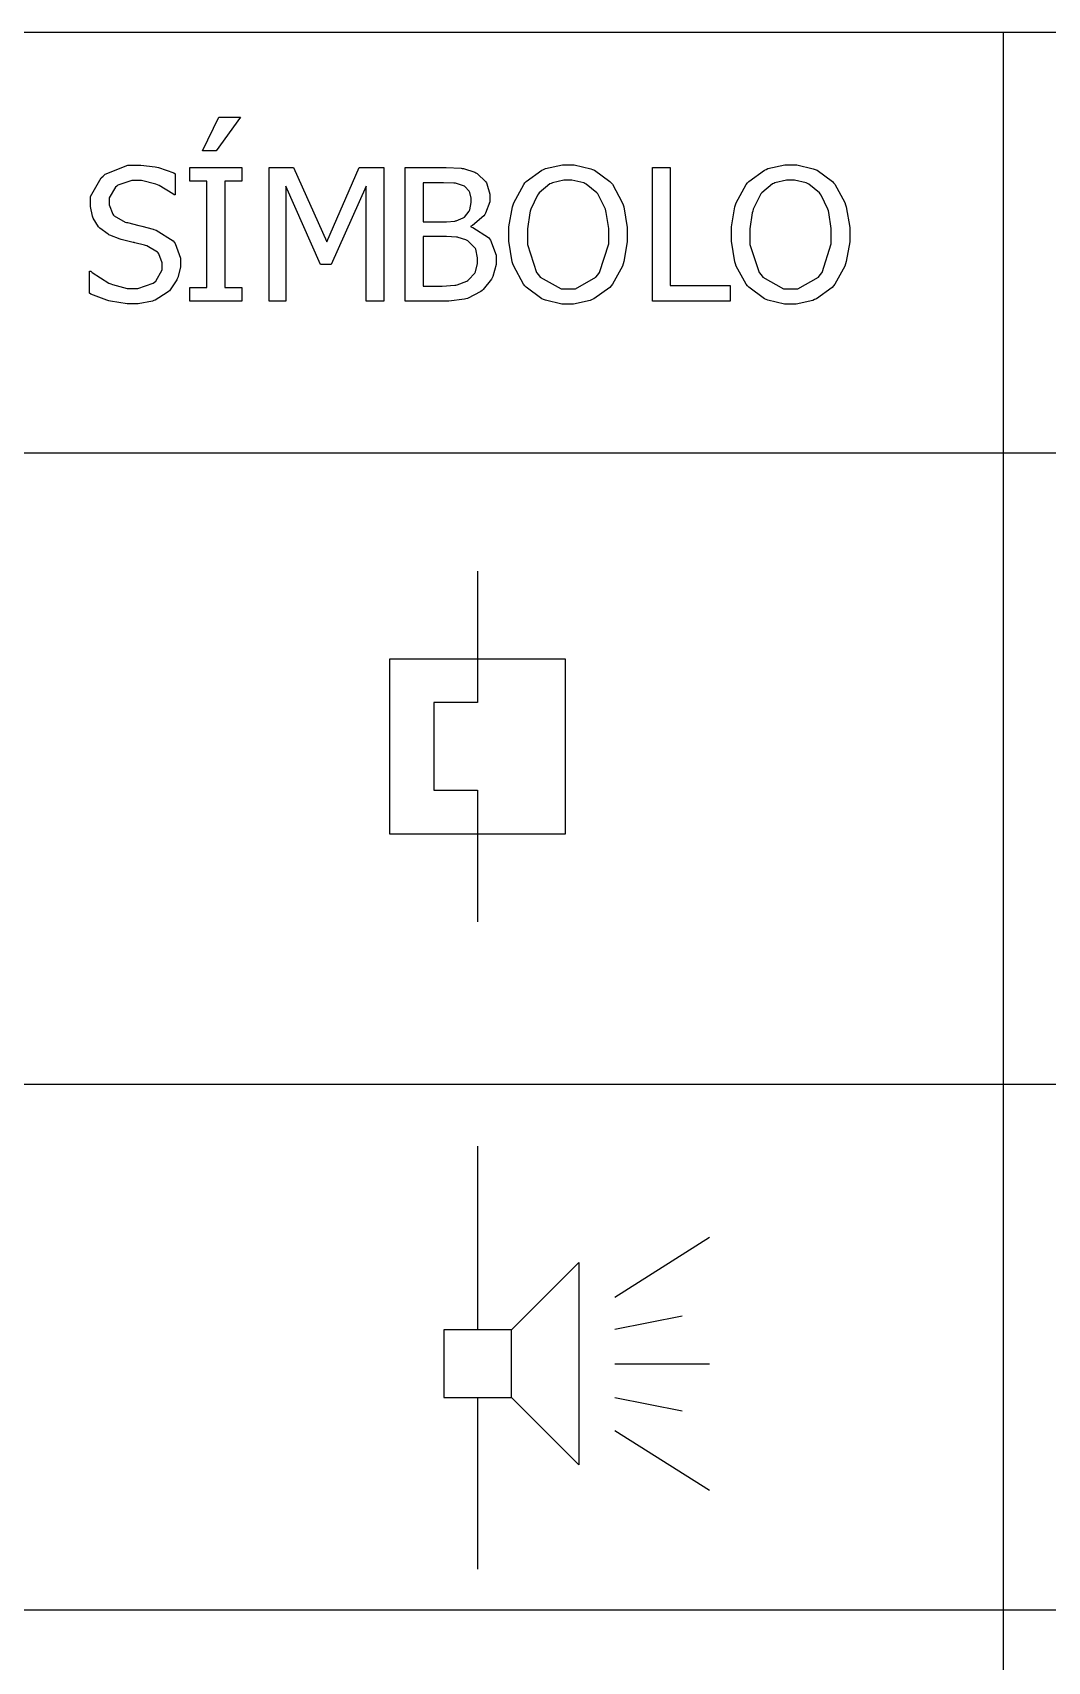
# Model space of a CAD drawing. Header units: millimetres. Extents: x 1974 to 2099, y 1386 to 1555.
# Drawn here: x 2084.135 to 2086.174, y 1486.597 to 1489.868 of the extents above; entities that cross this region are included whole.
import ezdxf

# ---------------------------------------------------------------- set-up
doc = ezdxf.new("R2010")
doc.units = ezdxf.units.MM
doc.layers.add('TEXTO', color=4, linetype='Continuous')

msp = doc.modelspace()

# ---------------------------------------------------------------- linework, layer by layer
at = {"layer": 'TEXTO', "color": 0}
for p, q in [((2098.7779, 1489.868), (2069.8934, 1489.868)), ((2086.0852, 1489.868), (2086.0852, 1472.9723)), ((2084.4769, 1489.6306), (2084.5092, 1489.6981)), ((2084.553, 1489.6981), (2084.5038, 1489.6306)), ((2084.5092, 1489.6981), (2084.553, 1489.6981)), ((2084.5092, 1489.6981), (2084.5092, 1489.6981)), ((2084.5038, 1489.6306), (2084.4769, 1489.6306)), ((2084.2516, 1489.5388), (2084.2729, 1489.5762)), ((2084.2729, 1489.5762), (2084.2771, 1489.5799)), ((2084.2771, 1489.5799), (2084.2813, 1489.5835)), ((2084.2813, 1489.5835), (2084.3268, 1489.602)), ((2084.3268, 1489.602), (2084.342, 1489.602)), ((2084.342, 1489.602), (2084.3527, 1489.602)), ((2084.3527, 1489.602), (2084.3813, 1489.5982)), ((2084.3813, 1489.5982), (2084.3847, 1489.5975)), ((2084.3847, 1489.5975), (2084.388, 1489.5968)), ((2084.388, 1489.5968), (2084.4191, 1489.5861)), ((2084.4191, 1489.5861), (2084.422, 1489.5847)), ((2084.422, 1489.5847), (2084.422, 1489.5419)), ((2084.4512, 1489.5697), (2084.4512, 1489.5971)), ((2084.4512, 1489.5971), (2084.5555, 1489.5971)), ((2084.5555, 1489.5971), (2084.5555, 1489.5697)), ((2084.6106, 1489.3284), (2084.6106, 1489.5971)), ((2084.6106, 1489.5971), (2084.6594, 1489.5971)), ((2084.6594, 1489.5971), (2084.7266, 1489.4475)), ((2084.7266, 1489.4475), (2084.7913, 1489.5971)), ((2084.7913, 1489.5971), (2084.841, 1489.5971)), ((2084.841, 1489.5971), (2084.841, 1489.3284)), ((2084.841, 1489.5971), (2084.841, 1489.5971)), ((2084.8839, 1489.3284), (2084.8839, 1489.5971)), ((2084.8839, 1489.5971), (2084.9552, 1489.5971)), ((2084.9552, 1489.5971), (2084.966, 1489.5971)), ((2084.966, 1489.5971), (2084.9959, 1489.5956)), ((2084.9959, 1489.5956), (2084.9983, 1489.5952)), ((2084.9983, 1489.5952), (2085.0006, 1489.5949)), ((2085.0006, 1489.5949), (2085.0235, 1489.5875)), ((2085.0235, 1489.5875), (2085.0258, 1489.5863)), ((2085.0258, 1489.5863), (2085.0282, 1489.585)), ((2085.0282, 1489.585), (2085.0458, 1489.5681)), ((2085.1269, 1489.5692), (2085.1582, 1489.5918)), ((2085.1582, 1489.5918), (2085.1619, 1489.5934)), ((2085.1619, 1489.5934), (2085.1655, 1489.5949)), ((2085.1655, 1489.5949), (2085.1995, 1489.6027)), ((2085.1995, 1489.6027), (2085.2109, 1489.6027)), ((2085.2109, 1489.6027), (2085.2232, 1489.6027)), ((2085.2232, 1489.6027), (2085.2566, 1489.5947)), ((2085.2566, 1489.5947), (2085.2603, 1489.5931)), ((2085.2603, 1489.5931), (2085.2639, 1489.5916)), ((2085.2639, 1489.5916), (2085.2949, 1489.5691)), ((2085.3805, 1489.3284), (2085.3805, 1489.5971)), ((2085.3805, 1489.5971), (2085.4162, 1489.5971)), ((2085.4162, 1489.5971), (2085.4162, 1489.3602)), ((2085.574, 1489.5692), (2085.6052, 1489.5918)), ((2085.6052, 1489.5918), (2085.6089, 1489.5934)), ((2085.6089, 1489.5934), (2085.6125, 1489.5949)), ((2085.6125, 1489.5949), (2085.6466, 1489.6027)), ((2085.6466, 1489.6027), (2085.6579, 1489.6027)), ((2085.6579, 1489.6027), (2085.6702, 1489.6027)), ((2085.6702, 1489.6027), (2085.7036, 1489.5947)), ((2085.7036, 1489.5947), (2085.7073, 1489.5931)), ((2085.7073, 1489.5931), (2085.711, 1489.5916)), ((2085.711, 1489.5916), (2085.7419, 1489.5691)), ((2084.3016, 1489.5576), (2084.2888, 1489.536)), ((2084.3042, 1489.5595), (2084.3016, 1489.5576)), ((2084.3067, 1489.5614), (2084.3042, 1489.5595)), ((2084.3344, 1489.5711), (2084.3067, 1489.5614)), ((2084.3445, 1489.5711), (2084.3344, 1489.5711)), ((2084.354, 1489.5711), (2084.3445, 1489.5711)), ((2084.383, 1489.5638), (2084.354, 1489.5711)), ((2084.3864, 1489.5623), (2084.383, 1489.5638)), ((2084.3897, 1489.5609), (2084.3864, 1489.5623)), ((2084.4171, 1489.5439), (2084.3897, 1489.5609)), ((2084.4194, 1489.5419), (2084.4171, 1489.5439)), ((2084.4856, 1489.5697), (2084.4512, 1489.5697)), ((2084.4856, 1489.3558), (2084.4856, 1489.5697)), ((2084.5555, 1489.5697), (2084.5213, 1489.5697)), ((2084.5213, 1489.5697), (2084.5213, 1489.3558)), ((2084.7136, 1489.4023), (2084.644, 1489.5599)), ((2084.644, 1489.5599), (2084.644, 1489.3284)), ((2084.8053, 1489.5599), (2084.7352, 1489.4023)), ((2084.8053, 1489.3284), (2084.8053, 1489.5599)), ((2084.954, 1489.5666), (2084.9198, 1489.5666)), ((2084.9198, 1489.5666), (2084.9198, 1489.4879)), ((2084.9609, 1489.5666), (2084.954, 1489.5666)), ((2084.9815, 1489.5657), (2084.9609, 1489.5666)), ((2084.9833, 1489.5655), (2084.9815, 1489.5657)), ((2084.9851, 1489.5654), (2084.9833, 1489.5655)), ((2085.0012, 1489.5604), (2084.9851, 1489.5654)), ((2085.0027, 1489.5595), (2085.0012, 1489.5604)), ((2085.0038, 1489.5588), (2085.0027, 1489.5595)), ((2085.0125, 1489.5495), (2085.0038, 1489.5588)), ((2085.0132, 1489.5483), (2085.0125, 1489.5495)), ((2085.0136, 1489.5471), (2085.0132, 1489.5483)), ((2085.0165, 1489.5357), (2085.0136, 1489.5471)), ((2085.0458, 1489.5681), (2085.0469, 1489.566)), ((2085.0469, 1489.566), (2085.048, 1489.564)), ((2085.048, 1489.564), (2085.0536, 1489.5433)), ((2085.0536, 1489.5433), (2085.0536, 1489.5364)), ((2085.1018, 1489.5264), (2085.1218, 1489.5632)), ((2085.1218, 1489.5632), (2085.1244, 1489.5662)), ((2085.1244, 1489.5662), (2085.1269, 1489.5692)), ((2085.1513, 1489.544), (2085.1495, 1489.5418)), ((2085.1531, 1489.5464), (2085.1513, 1489.544)), ((2085.1746, 1489.564), (2085.1531, 1489.5464)), ((2085.177, 1489.565), (2085.1746, 1489.564)), ((2085.1795, 1489.5662), (2085.177, 1489.565)), ((2085.2026, 1489.5718), (2085.1795, 1489.5662)), ((2085.2111, 1489.5718), (2085.2026, 1489.5718)), ((2085.2188, 1489.5718), (2085.2111, 1489.5718)), ((2085.2423, 1489.566), (2085.2188, 1489.5718)), ((2085.2448, 1489.5648), (2085.2423, 1489.566)), ((2085.2473, 1489.5638), (2085.2448, 1489.5648)), ((2085.2687, 1489.5463), (2085.2473, 1489.5638)), ((2085.2706, 1489.544), (2085.2687, 1489.5463)), ((2085.2723, 1489.5418), (2085.2706, 1489.544)), ((2085.2949, 1489.5691), (2085.2975, 1489.5662)), ((2085.2975, 1489.5662), (2085.3, 1489.5633)), ((2085.2975, 1489.5662), (2085.2975, 1489.5662)), ((2085.3, 1489.5633), (2085.3198, 1489.5267)), ((2085.5489, 1489.5264), (2085.5688, 1489.5632)), ((2085.5688, 1489.5632), (2085.5715, 1489.5662)), ((2085.5715, 1489.5662), (2085.574, 1489.5692)), ((2085.5983, 1489.544), (2085.5965, 1489.5418)), ((2085.6002, 1489.5464), (2085.5983, 1489.544)), ((2085.6216, 1489.564), (2085.6002, 1489.5464)), ((2085.624, 1489.565), (2085.6216, 1489.564)), ((2085.6265, 1489.5662), (2085.624, 1489.565)), ((2085.6495, 1489.5718), (2085.6265, 1489.5662)), ((2085.658, 1489.5718), (2085.6495, 1489.5718)), ((2085.6658, 1489.5718), (2085.658, 1489.5718)), ((2085.6893, 1489.566), (2085.6658, 1489.5718)), ((2085.6918, 1489.5648), (2085.6893, 1489.566)), ((2085.6944, 1489.5638), (2085.6918, 1489.5648)), ((2085.7157, 1489.5463), (2085.6944, 1489.5638)), ((2085.7176, 1489.544), (2085.7157, 1489.5463)), ((2085.7193, 1489.5418), (2085.7176, 1489.544)), ((2085.7419, 1489.5691), (2085.7444, 1489.5662)), ((2085.7444, 1489.5662), (2085.747, 1489.5633)), ((2085.7444, 1489.5662), (2085.7444, 1489.5662)), ((2085.747, 1489.5633), (2085.7668, 1489.5267)), ((2084.2516, 1489.5251), (2084.2516, 1489.5388)), ((2084.2516, 1489.5187), (2084.2516, 1489.5251)), ((2084.2555, 1489.4995), (2084.2516, 1489.5187)), ((2084.2888, 1489.536), (2084.2888, 1489.5288)), ((2084.2888, 1489.5288), (2084.2888, 1489.5221)), ((2084.2888, 1489.5221), (2084.2963, 1489.5033)), ((2084.422, 1489.5419), (2084.4194, 1489.5419)), ((2085.0123, 1489.5091), (2085.013, 1489.5105)), ((2085.013, 1489.5105), (2085.0135, 1489.5119)), ((2085.0135, 1489.5119), (2085.0165, 1489.5265)), ((2085.0165, 1489.5314), (2085.0165, 1489.5357)), ((2085.0165, 1489.5265), (2085.0165, 1489.5314)), ((2085.0165, 1489.5314), (2085.0165, 1489.5314)), ((2085.0536, 1489.528), (2085.0453, 1489.5051)), ((2085.0536, 1489.5364), (2085.0536, 1489.528)), ((2085.0921, 1489.4777), (2085.099, 1489.5179)), ((2085.099, 1489.5179), (2085.1005, 1489.5221)), ((2085.1005, 1489.5221), (2085.1018, 1489.5264)), ((2085.1359, 1489.5131), (2085.1349, 1489.5095)), ((2085.1495, 1489.5418), (2085.1359, 1489.5131)), ((2085.2858, 1489.5134), (2085.2723, 1489.5418)), ((2085.2868, 1489.5099), (2085.2858, 1489.5134)), ((2085.3198, 1489.5267), (2085.3213, 1489.5224)), ((2085.3213, 1489.5224), (2085.3227, 1489.518)), ((2085.3227, 1489.518), (2085.3298, 1489.4766)), ((2085.5391, 1489.4777), (2085.546, 1489.5179)), ((2085.546, 1489.5179), (2085.5475, 1489.5221)), ((2085.5475, 1489.5221), (2085.5489, 1489.5264)), ((2085.5828, 1489.5131), (2085.5819, 1489.5095)), ((2085.5965, 1489.5418), (2085.5828, 1489.5131)), ((2085.7329, 1489.5134), (2085.7193, 1489.5418)), ((2085.7339, 1489.5099), (2085.7329, 1489.5134)), ((2085.7668, 1489.5267), (2085.7683, 1489.5224)), ((2085.7683, 1489.5224), (2085.7697, 1489.518)), ((2085.7697, 1489.518), (2085.7767, 1489.4766)), ((2084.2562, 1489.4974), (2084.2555, 1489.4995)), ((2084.2569, 1489.4955), (2084.2562, 1489.4974)), ((2084.2677, 1489.4781), (2084.2569, 1489.4955)), ((2084.2692, 1489.4766), (2084.2677, 1489.4781)), ((2084.2963, 1489.5033), (2084.2978, 1489.5016)), ((2084.2978, 1489.5016), (2084.2993, 1489.5)), ((2084.2993, 1489.5), (2084.3211, 1489.4876)), ((2084.3211, 1489.4876), (2084.324, 1489.4869)), ((2084.324, 1489.4869), (2084.3258, 1489.4864)), ((2084.3258, 1489.4864), (2084.349, 1489.4805)), ((2084.349, 1489.4805), (2084.3518, 1489.4798)), ((2084.3518, 1489.4798), (2084.3545, 1489.4793)), ((2084.3545, 1489.4793), (2084.3772, 1489.4734)), ((2084.9198, 1489.4879), (2084.9603, 1489.4879)), ((2084.9603, 1489.4879), (2084.9664, 1489.4879)), ((2084.9664, 1489.4879), (2084.9837, 1489.4893)), ((2084.9837, 1489.4893), (2084.985, 1489.4897)), ((2084.985, 1489.4897), (2084.9863, 1489.49)), ((2084.9863, 1489.49), (2084.9999, 1489.4959)), ((2084.9999, 1489.4959), (2085.0014, 1489.4967)), ((2085.0014, 1489.4967), (2085.0028, 1489.4976)), ((2085.0028, 1489.4976), (2085.0123, 1489.5091)), ((2085.0187, 1489.4805), (2085.0159, 1489.4791)), ((2085.0159, 1489.4791), (2085.0159, 1489.4777)), ((2085.0419, 1489.5001), (2085.0187, 1489.4805)), ((2085.0436, 1489.5026), (2085.0419, 1489.5001)), ((2085.0453, 1489.5051), (2085.0436, 1489.5026)), ((2085.1339, 1489.5062), (2085.1293, 1489.4736)), ((2085.1349, 1489.5095), (2085.1339, 1489.5062)), ((2085.2877, 1489.5065), (2085.2868, 1489.5099)), ((2085.2925, 1489.4746), (2085.2877, 1489.5065)), ((2085.581, 1489.5062), (2085.5763, 1489.4736)), ((2085.5819, 1489.5095), (2085.581, 1489.5062)), ((2085.7347, 1489.5065), (2085.7339, 1489.5099)), ((2085.7396, 1489.4746), (2085.7347, 1489.5065)), ((2084.2705, 1489.4751), (2084.2692, 1489.4766)), ((2084.2868, 1489.4629), (2084.2705, 1489.4751)), ((2084.2886, 1489.462), (2084.2868, 1489.4629)), ((2084.2904, 1489.461), (2084.2886, 1489.462)), ((2084.3112, 1489.4534), (2084.2904, 1489.461)), ((2084.3135, 1489.4527), (2084.3112, 1489.4534)), ((2084.316, 1489.4521), (2084.3135, 1489.4527)), ((2084.3376, 1489.4467), (2084.316, 1489.4521)), ((2084.3393, 1489.4464), (2084.3376, 1489.4467)), ((2084.3409, 1489.446), (2084.3393, 1489.4464)), ((2084.3599, 1489.4412), (2084.3409, 1489.446)), ((2084.3772, 1489.4734), (2084.3791, 1489.4728)), ((2084.3791, 1489.4728), (2084.3836, 1489.4715)), ((2084.3836, 1489.4715), (2084.4175, 1489.4501)), ((2084.4175, 1489.4501), (2084.4196, 1489.4472)), ((2084.4196, 1489.4472), (2084.4217, 1489.4444)), ((2084.9603, 1489.4582), (2084.9198, 1489.4582)), ((2084.9198, 1489.4582), (2084.9198, 1489.3589)), ((2084.9669, 1489.4582), (2084.9603, 1489.4582)), ((2084.987, 1489.4572), (2084.9669, 1489.4582)), ((2084.9887, 1489.4569), (2084.987, 1489.4572)), ((2084.9904, 1489.4567), (2084.9887, 1489.4569)), ((2085.0058, 1489.4518), (2084.9904, 1489.4567)), ((2085.0072, 1489.451), (2085.0058, 1489.4518)), ((2085.0094, 1489.45), (2085.0072, 1489.451)), ((2085.0239, 1489.436), (2085.0094, 1489.45)), ((2085.0159, 1489.4777), (2085.0199, 1489.4766)), ((2085.0199, 1489.4766), (2085.0508, 1489.4568)), ((2085.0508, 1489.4568), (2085.053, 1489.4539)), ((2085.053, 1489.4539), (2085.0551, 1489.451)), ((2085.0551, 1489.451), (2085.0662, 1489.421)), ((2085.0921, 1489.4627), (2085.0921, 1489.4777)), ((2085.0921, 1489.449), (2085.0921, 1489.4627)), ((2085.0989, 1489.4077), (2085.0921, 1489.449)), ((2085.1293, 1489.4736), (2085.1293, 1489.4627)), ((2085.1293, 1489.4627), (2085.1293, 1489.4425)), ((2085.2925, 1489.4627), (2085.2925, 1489.4746)), ((2085.2925, 1489.4436), (2085.2925, 1489.4627)), ((2085.2925, 1489.4627), (2085.2925, 1489.4627)), ((2085.3298, 1489.4479), (2085.3228, 1489.4081)), ((2085.3298, 1489.4766), (2085.3298, 1489.4627)), ((2085.3298, 1489.4627), (2085.3298, 1489.4479)), ((2085.5391, 1489.4627), (2085.5391, 1489.4777)), ((2085.5391, 1489.449), (2085.5391, 1489.4627)), ((2085.546, 1489.4077), (2085.5391, 1489.449)), ((2085.5763, 1489.4736), (2085.5763, 1489.4627)), ((2085.5763, 1489.4627), (2085.5763, 1489.4425)), ((2085.7396, 1489.4627), (2085.7396, 1489.4746)), ((2085.7396, 1489.4436), (2085.7396, 1489.4627)), ((2085.7396, 1489.4627), (2085.7396, 1489.4627)), ((2085.7767, 1489.4479), (2085.7698, 1489.4081)), ((2085.7767, 1489.4766), (2085.7767, 1489.4627)), ((2085.7767, 1489.4627), (2085.7767, 1489.4479)), ((2084.3621, 1489.4405), (2084.3599, 1489.4412)), ((2084.3649, 1489.4397), (2084.3621, 1489.4405)), ((2084.386, 1489.4272), (2084.3649, 1489.4397)), ((2084.3873, 1489.4254), (2084.386, 1489.4272)), ((2084.3886, 1489.4238), (2084.3873, 1489.4254)), ((2084.3953, 1489.4059), (2084.3886, 1489.4238)), ((2084.4217, 1489.4444), (2084.4325, 1489.4148)), ((2084.4325, 1489.4148), (2084.4325, 1489.4049)), ((2085.0247, 1489.4344), (2085.0239, 1489.436)), ((2085.0254, 1489.4328), (2085.0247, 1489.4344)), ((2085.029, 1489.4157), (2085.0254, 1489.4328)), ((2085.029, 1489.4094), (2085.029, 1489.4157)), ((2085.0662, 1489.421), (2085.0662, 1489.4109)), ((2085.1293, 1489.4425), (2085.1477, 1489.3864)), ((2085.2742, 1489.3864), (2085.2925, 1489.4436)), ((2085.5763, 1489.4425), (2085.5948, 1489.3864)), ((2085.7212, 1489.3864), (2085.7396, 1489.4436)), ((2084.2497, 1489.3445), (2084.2497, 1489.3892)), ((2084.2497, 1489.3892), (2084.2522, 1489.3892)), ((2084.2522, 1489.3892), (2084.2551, 1489.3864)), ((2084.2551, 1489.3864), (2084.2885, 1489.365)), ((2084.3827, 1489.3689), (2084.3953, 1489.3918)), ((2084.3953, 1489.3994), (2084.3953, 1489.4059)), ((2084.3953, 1489.3918), (2084.3953, 1489.3994)), ((2084.4325, 1489.3971), (2084.4271, 1489.3764)), ((2084.4325, 1489.4049), (2084.4325, 1489.3971)), ((2084.7352, 1489.4023), (2084.7136, 1489.4023)), ((2085.0112, 1489.3714), (2085.0235, 1489.3848)), ((2085.0235, 1489.3848), (2085.0243, 1489.3863)), ((2085.0243, 1489.3863), (2085.0251, 1489.3878)), ((2085.0251, 1489.3878), (2085.029, 1489.4041)), ((2085.029, 1489.4041), (2085.029, 1489.4094)), ((2085.029, 1489.4094), (2085.029, 1489.4094)), ((2085.0662, 1489.402), (2085.0599, 1489.3781)), ((2085.0662, 1489.4109), (2085.0662, 1489.402)), ((2085.0662, 1489.4109), (2085.0662, 1489.4109)), ((2085.1003, 1489.4034), (2085.0989, 1489.4077)), ((2085.1017, 1489.3992), (2085.1003, 1489.4034)), ((2085.1216, 1489.3625), (2085.1017, 1489.3992)), ((2085.1477, 1489.3864), (2085.1515, 1489.3817)), ((2085.1515, 1489.3817), (2085.1552, 1489.3771)), ((2085.2668, 1489.3771), (2085.2704, 1489.3817)), ((2085.2704, 1489.3817), (2085.2742, 1489.3864)), ((2085.32, 1489.3992), (2085.3, 1489.3625)), ((2085.3215, 1489.4036), (2085.32, 1489.3992)), ((2085.3228, 1489.4081), (2085.3215, 1489.4036)), ((2085.5474, 1489.4034), (2085.546, 1489.4077)), ((2085.5488, 1489.3992), (2085.5474, 1489.4034)), ((2085.5686, 1489.3625), (2085.5488, 1489.3992)), ((2085.5948, 1489.3864), (2085.5986, 1489.3817)), ((2085.5986, 1489.3817), (2085.6022, 1489.3771)), ((2085.7138, 1489.3771), (2085.7175, 1489.3817)), ((2085.7175, 1489.3817), (2085.7212, 1489.3864)), ((2085.767, 1489.3992), (2085.747, 1489.3625)), ((2085.7685, 1489.4036), (2085.767, 1489.3992)), ((2085.7698, 1489.4081), (2085.7685, 1489.4036)), ((2084.2885, 1489.365), (2084.2922, 1489.3635)), ((2084.2922, 1489.3635), (2084.2959, 1489.362)), ((2084.2959, 1489.362), (2084.3255, 1489.3543)), ((2084.3255, 1489.3543), (2084.3354, 1489.3543)), ((2084.3354, 1489.3543), (2084.3466, 1489.3543)), ((2084.3466, 1489.3543), (2084.3776, 1489.3647)), ((2084.3776, 1489.3647), (2084.3801, 1489.3668)), ((2084.3801, 1489.3668), (2084.3827, 1489.3689)), ((2084.4081, 1489.3478), (2084.4058, 1489.3459)), ((2084.4101, 1489.3497), (2084.4081, 1489.3478)), ((2084.425, 1489.3713), (2084.4101, 1489.3497)), ((2084.426, 1489.3738), (2084.425, 1489.3713)), ((2084.4271, 1489.3764), (2084.426, 1489.3738)), ((2084.4512, 1489.3284), (2084.4512, 1489.3558)), ((2084.4512, 1489.3558), (2084.4856, 1489.3558)), ((2084.5213, 1489.3558), (2084.5555, 1489.3558)), ((2084.5555, 1489.3558), (2084.5555, 1489.3284)), ((2084.5555, 1489.3558), (2084.5555, 1489.3558)), ((2084.9198, 1489.3589), (2084.9488, 1489.3589)), ((2084.9488, 1489.3589), (2084.9579, 1489.3589)), ((2084.9579, 1489.3589), (2084.9833, 1489.3607)), ((2084.9833, 1489.3607), (2084.9857, 1489.361)), ((2084.9857, 1489.361), (2084.9879, 1489.3614)), ((2084.9879, 1489.3614), (2085.0078, 1489.3691)), ((2085.0078, 1489.3691), (2085.0096, 1489.3702)), ((2085.0356, 1489.3483), (2085.0086, 1489.3342)), ((2085.0096, 1489.3702), (2085.0112, 1489.3714)), ((2085.0382, 1489.3502), (2085.0356, 1489.3483)), ((2085.0404, 1489.3519), (2085.0382, 1489.3502)), ((2085.0574, 1489.373), (2085.0404, 1489.3519)), ((2085.0587, 1489.3755), (2085.0574, 1489.373)), ((2085.0599, 1489.3781), (2085.0587, 1489.3755)), ((2085.1242, 1489.3595), (2085.1216, 1489.3625)), ((2085.1269, 1489.3565), (2085.1242, 1489.3595)), ((2085.1581, 1489.3335), (2085.1269, 1489.3565)), ((2085.1552, 1489.3771), (2085.1971, 1489.3536)), ((2085.1971, 1489.3536), (2085.2111, 1489.3536)), ((2085.2111, 1489.3536), (2085.2259, 1489.3536)), ((2085.2259, 1489.3536), (2085.2668, 1489.3771)), ((2085.2947, 1489.3564), (2085.2627, 1489.3333)), ((2085.2975, 1489.3595), (2085.2947, 1489.3564)), ((2085.3, 1489.3625), (2085.2975, 1489.3595)), ((2085.4162, 1489.3602), (2085.5363, 1489.3602)), ((2085.5363, 1489.3602), (2085.5363, 1489.3284)), ((2085.5363, 1489.3602), (2085.5363, 1489.3602)), ((2085.5712, 1489.3595), (2085.5686, 1489.3625)), ((2085.5739, 1489.3565), (2085.5712, 1489.3595)), ((2085.6052, 1489.3335), (2085.5739, 1489.3565)), ((2085.6022, 1489.3771), (2085.644, 1489.3536)), ((2085.644, 1489.3536), (2085.658, 1489.3536)), ((2085.658, 1489.3536), (2085.6728, 1489.3536)), ((2085.6728, 1489.3536), (2085.7138, 1489.3771)), ((2085.7417, 1489.3564), (2085.7097, 1489.3333)), ((2085.7444, 1489.3595), (2085.7417, 1489.3564)), ((2085.747, 1489.3625), (2085.7444, 1489.3595)), ((2084.2526, 1489.343), (2084.2497, 1489.3445)), ((2084.2847, 1489.3307), (2084.2526, 1489.343)), ((2084.2881, 1489.3296), (2084.2847, 1489.3307)), ((2084.2916, 1489.3286), (2084.2881, 1489.3296)), ((2084.3254, 1489.3235), (2084.2916, 1489.3286)), ((2084.3379, 1489.3235), (2084.3254, 1489.3235)), ((2084.3474, 1489.3235), (2084.3379, 1489.3235)), ((2084.3379, 1489.3235), (2084.3379, 1489.3235)), ((2084.3761, 1489.3288), (2084.3474, 1489.3235)), ((2084.3788, 1489.3298), (2084.3761, 1489.3288)), ((2084.3815, 1489.3309), (2084.3788, 1489.3298)), ((2084.4058, 1489.3459), (2084.3815, 1489.3309)), ((2084.5555, 1489.3284), (2084.4512, 1489.3284)), ((2084.644, 1489.3284), (2084.6106, 1489.3284)), ((2084.841, 1489.3284), (2084.8053, 1489.3284)), ((2084.9611, 1489.3284), (2084.8839, 1489.3284)), ((2084.9714, 1489.3284), (2084.9611, 1489.3284)), ((2085.0029, 1489.3326), (2084.9714, 1489.3284)), ((2085.0058, 1489.3334), (2085.0029, 1489.3326)), ((2085.0086, 1489.3342), (2085.0058, 1489.3334)), ((2085.1618, 1489.332), (2085.1581, 1489.3335)), ((2085.1654, 1489.3306), (2085.1618, 1489.332)), ((2085.1985, 1489.3228), (2085.1654, 1489.3306)), ((2085.2109, 1489.3228), (2085.1985, 1489.3228)), ((2085.2219, 1489.3228), (2085.2109, 1489.3228)), ((2085.2554, 1489.3302), (2085.2219, 1489.3228)), ((2085.2591, 1489.3317), (2085.2554, 1489.3302)), ((2085.2627, 1489.3333), (2085.2591, 1489.3317)), ((2085.5363, 1489.3284), (2085.3805, 1489.3284)), ((2085.6088, 1489.332), (2085.6052, 1489.3335)), ((2085.6124, 1489.3306), (2085.6088, 1489.332)), ((2085.6456, 1489.3228), (2085.6124, 1489.3306)), ((2085.6579, 1489.3228), (2085.6456, 1489.3228)), ((2085.669, 1489.3228), (2085.6579, 1489.3228)), ((2085.7025, 1489.3302), (2085.669, 1489.3228)), ((2085.7061, 1489.3317), (2085.7025, 1489.3302)), ((2085.7097, 1489.3333), (2085.7061, 1489.3317)), ((2098.7779, 1489.0232), (2069.8934, 1489.0232)), ((2085.0292, 1488.7866), (2085.0292, 1488.6106)), ((2085.0292, 1488.6986), (2085.0292, 1488.5226)), ((2084.8532, 1488.2585), (2084.8532, 1488.6106)), ((2084.8532, 1488.6106), (2085.2052, 1488.6106)), ((2085.2052, 1488.6106), (2085.2052, 1488.2585)), ((2084.9412, 1488.5226), (2084.9412, 1488.3465)), ((2085.0292, 1488.5226), (2084.9412, 1488.5226)), ((2084.9412, 1488.3465), (2085.0292, 1488.3465)), ((2085.0292, 1488.3465), (2085.0292, 1488.1706)), ((2085.2052, 1488.2585), (2084.8532, 1488.2585)), ((2085.0292, 1488.2585), (2085.0292, 1488.0826)), ((2098.7779, 1487.756), (2069.8934, 1487.756)), ((2085.0292, 1487.6318), (2085.0292, 1487.2628)), ((2085.305, 1487.3288), (2085.495, 1487.449)), ((2085.097, 1487.2628), (2085.2325, 1487.3982)), ((2085.2325, 1487.3982), (2085.2325, 1486.9918)), ((2085.4398, 1487.2905), (2085.305, 1487.2635)), ((2084.9614, 1487.2628), (2084.9614, 1487.1273)), ((2085.097, 1487.2628), (2084.9614, 1487.2628)), ((2085.097, 1487.1273), (2085.097, 1487.2628)), ((2085.305, 1487.195), (2085.495, 1487.195)), ((2084.9614, 1487.1273), (2085.097, 1487.1273)), ((2085.0292, 1487.1273), (2085.0292, 1486.7823)), ((2085.2325, 1486.9918), (2085.097, 1487.1273)), ((2085.4398, 1487.0996), (2085.305, 1487.1265)), ((2085.305, 1487.0612), (2085.495, 1486.941)), ((2098.7779, 1486.7), (2069.8934, 1486.7))]:
    msp.add_line(p, q, dxfattribs=at)

doc.saveas('drawing.dxf')
